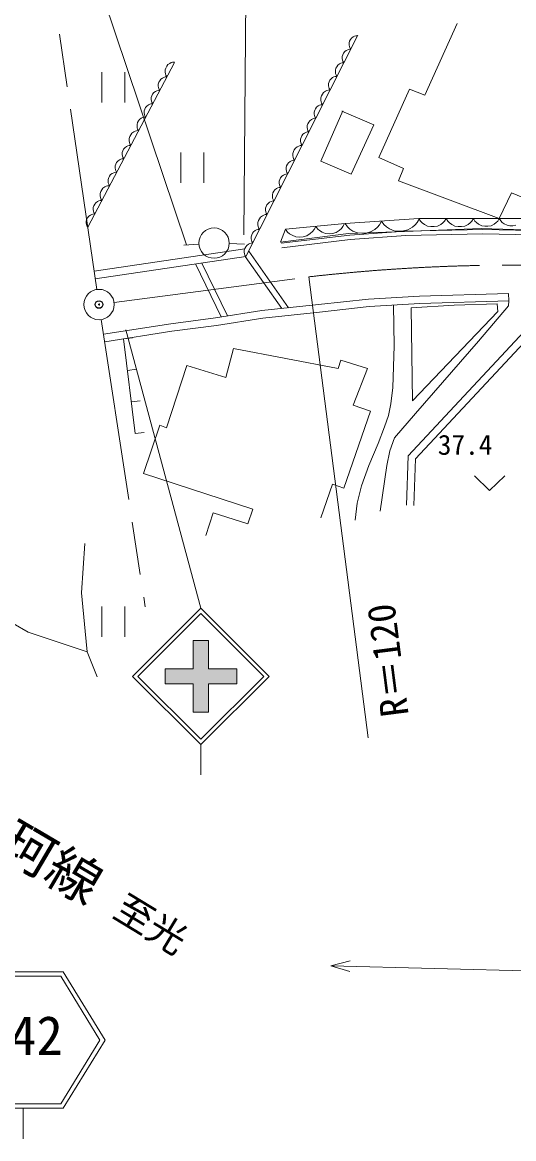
# Model space of a CAD drawing. Units: millimetres, scale not verified. Extents: x 40000 to 680000, y 20000 to 380000.
# Drawn here: x 464643 to 496990, y 245067 to 318631 of the extents above; entities that cross this region are included whole.
import ezdxf
from ezdxf.enums import TextEntityAlignment as Align

# ---------------------------------------------------------------- set-up
doc = ezdxf.new("R2010")
doc.units = ezdxf.units.MM
doc.header["$LTSCALE"] = 1000
doc.header["$PDMODE"] = 32
doc.header["$PDSIZE"] = 500
doc.linetypes.add('CHAIN', pattern=[18.5, 12, -1.5, 3.5, -1.5])
for name, color, linetype, lineweight in [('M-BGD', 7, 'Continuous', 13), ('M-BMK', 2, 'CHAIN', 13), ('M-BMK-SRVR', 3, 'Continuous', 13), ('M-STR-HTXT', 7, 'Continuous', 13), ('M-STR-STRC', 7, 'Continuous', 13)]:
    doc.layers.add(name, color=color, linetype=linetype, lineweight=lineweight)
doc.layers.add('M-BGD-HTXT', color=7, linetype='Continuous')
doc.layers.add('M-OTRS', color=6, linetype='Continuous')
doc.styles.add('ＭＳ ゴシック', font='')
doc.styles.get('ＭＳ ゴシック').set_extended_font_data('MS Gothic')

msp = doc.modelspace()

# ---------------------------------------------------------------- hatches: boundary and pattern name
at = {"layer": 'M-STR-STRC'}
msp.add_hatch(color=256, dxfattribs=at).paths.add_polyline_path([(475898, 277893), (475898, 276033), (474037, 276033), (474037, 275033), (475898, 275033), (475897, 273173), (476897, 273173), (476898, 275033), (478757, 275033), (478757, 276033), (476898, 276033), (476898, 277893)])

# ---------------------------------------------------------------- linework, layer by layer
at = {"layer": 'M-BGD'}
for p, q in [((493282, 318543), (491141, 313821)), ((479363, 303200), (486730, 317786)), ((486192, 317385), (486155, 317269)), ((486155, 317269), (486155, 317135)), ((486155, 317135), (486172, 317036)), ((486246, 317492), (486192, 317385)), ((486318, 317590), (486246, 317492)), ((486425, 317671), (486318, 317590)), ((486515, 317715), (486425, 317671)), ((486596, 317741), (486515, 317715)), ((486712, 317750), (486596, 317741)), ((485741, 316493), (485704, 316376)), ((485704, 316376), (485704, 316242)), ((485795, 316600), (485741, 316493)), ((485867, 316698), (485795, 316600)), ((485974, 316778), (485867, 316698)), ((486064, 316822), (485974, 316778)), ((486145, 316849), (486064, 316822)), ((486261, 316857), (486145, 316849)), ((486172, 317036), (486199, 316956)), ((486199, 316956), (486261, 316857)), ((468946, 305122), (474652, 315980)), ((474089, 315618), (474047, 315491)), ((474151, 315735), (474089, 315618)), ((474232, 315842), (474151, 315735)), ((474352, 315928), (474232, 315842)), ((474451, 315975), (474352, 315928)), ((474540, 316003), (474451, 315975)), ((474668, 316010), (474540, 316003)), ((485290, 315600), (485254, 315484)), ((485344, 315707), (485290, 315600)), ((485416, 315805), (485344, 315707)), ((485524, 315885), (485416, 315805)), ((485613, 315930), (485524, 315885)), ((485694, 315956), (485613, 315930)), ((485810, 315965), (485694, 315956)), ((485704, 316242), (485721, 316144)), ((485721, 316144), (485748, 316063)), ((485748, 316063), (485810, 315965)), ((469868, 315337), (469869, 313337)), ((471389, 313337), (471388, 315337)), ((473760, 314883), (473686, 314786)), ((473869, 314961), (473760, 314883)), ((473959, 315004), (473869, 314961)), ((474040, 315030), (473959, 315004)), ((474156, 315036), (474040, 315030)), ((474047, 315491), (474044, 315343)), ((474044, 315343), (474062, 315235)), ((474062, 315235), (474090, 315146)), ((474090, 315146), (474156, 315036)), ((484965, 314913), (484893, 314814)), ((485073, 314993), (484965, 314913)), ((485162, 315037), (485073, 314993)), ((485243, 315063), (485162, 315037)), ((485359, 315072), (485243, 315063)), ((485254, 315484), (485253, 315350)), ((485253, 315350), (485271, 315251)), ((485271, 315251), (485297, 315171)), ((485297, 315171), (485359, 315072)), ((473494, 314119), (473403, 314076)), ((473575, 314144), (473494, 314119)), ((473691, 314151), (473575, 314144)), ((473592, 314564), (473589, 314430)), ((473589, 314430), (473605, 314332)), ((473630, 314680), (473592, 314564)), ((473605, 314332), (473630, 314251)), ((473686, 314786), (473630, 314680)), ((473630, 314251), (473691, 314151)), ((484692, 314141), (484593, 314092)), ((484781, 314170), (484692, 314141)), ((484908, 314179), (484781, 314170)), ((484803, 314591), (484802, 314457)), ((484802, 314457), (484820, 314359)), ((484839, 314707), (484803, 314591)), ((484820, 314359), (484846, 314278)), ((484893, 314814), (484839, 314707)), ((484846, 314278), (484908, 314179)), ((490125, 314233), (488122, 309731)), ((491141, 313821), (490125, 314233)), ((473127, 313679), (473124, 313545)), ((473124, 313545), (473140, 313446)), ((473165, 313795), (473127, 313679)), ((473140, 313446), (473165, 313365)), ((473221, 313901), (473165, 313795)), ((473294, 313998), (473221, 313901)), ((473403, 314076), (473294, 313998)), ((484336, 313778), (484296, 313650)), ((484296, 313650), (484296, 313503)), ((484296, 313503), (484315, 313395)), ((484315, 313395), (484344, 313306)), ((484396, 313896), (484336, 313778)), ((484475, 314004), (484396, 313896)), ((484593, 314092), (484475, 314004)), ((472662, 312794), (472659, 312660)), ((472659, 312660), (472675, 312561)), ((472700, 312910), (472662, 312794)), ((472756, 313016), (472700, 312910)), ((472829, 313113), (472756, 313016)), ((472938, 313191), (472829, 313113)), ((473028, 313234), (472938, 313191)), ((473109, 313259), (473028, 313234)), ((473226, 313266), (473109, 313259)), ((473165, 313365), (473226, 313266)), ((483856, 312717), (483855, 312582)), ((483892, 312833), (483856, 312717)), ((483946, 312940), (483892, 312833)), ((484018, 313038), (483946, 312940)), ((484126, 313118), (484018, 313038)), ((484216, 313162), (484126, 313118)), ((484296, 313189), (484216, 313162)), ((484413, 313197), (484296, 313189)), ((485733, 312805), (484306, 309483)), ((484344, 313306), (484413, 313197)), ((487792, 311872), (485678, 312778)), ((472235, 312024), (472196, 311909)), ((472290, 312131), (472235, 312024)), ((472364, 312227), (472290, 312131)), ((472473, 312306), (472364, 312227)), ((472563, 312349), (472473, 312306)), ((472644, 312374), (472563, 312349)), ((472761, 312380), (472644, 312374)), ((472675, 312561), (472700, 312480)), ((472700, 312480), (472761, 312380)), ((483441, 311940), (483405, 311824)), ((483495, 312047), (483441, 311940)), ((483567, 312145), (483495, 312047)), ((483675, 312225), (483567, 312145)), ((483765, 312270), (483675, 312225)), ((483845, 312296), (483765, 312270)), ((483962, 312305), (483845, 312296)), ((483855, 312582), (483873, 312484)), ((483873, 312484), (483899, 312403)), ((483899, 312403), (483962, 312305)), ((471778, 311220), (471717, 311103)), ((471859, 311327), (471778, 311220)), ((471979, 311413), (471859, 311327)), ((472078, 311460), (471979, 311413)), ((472167, 311488), (472078, 311460)), ((472295, 311495), (472167, 311488)), ((472196, 311909), (472194, 311775)), ((472194, 311775), (472210, 311676)), ((472210, 311676), (472235, 311595)), ((472235, 311595), (472295, 311495)), ((483117, 311253), (483045, 311155)), ((483224, 311333), (483117, 311253)), ((483314, 311377), (483224, 311333)), ((483395, 311404), (483314, 311377)), ((483511, 311412), (483395, 311404)), ((483405, 311824), (483405, 311690)), ((483405, 311690), (483422, 311591)), ((483422, 311591), (483449, 311511)), ((483449, 311511), (483511, 311412)), ((486283, 308633), (487792, 311872)), ((471496, 310447), (471387, 310368)), ((471586, 310490), (471496, 310447)), ((471667, 310515), (471586, 310490)), ((471784, 310521), (471667, 310515)), ((471675, 310976), (471672, 310829)), ((471672, 310829), (471689, 310720)), ((471717, 311103), (471675, 310976)), ((471689, 310720), (471717, 310631)), ((471717, 310631), (471784, 310521)), ((482843, 310481), (482745, 310432)), ((482932, 310510), (482843, 310481)), ((483060, 310519), (482932, 310510)), ((482991, 311047), (482954, 310931)), ((482954, 310931), (482954, 310797)), ((482954, 310797), (482971, 310699)), ((482971, 310699), (482998, 310618)), ((483045, 311155), (482991, 311047)), ((482998, 310618), (483060, 310519)), ((471219, 310050), (471217, 309916)), ((471217, 309916), (471233, 309817)), ((471258, 310165), (471219, 310050)), ((471233, 309817), (471258, 309736)), ((471313, 310272), (471258, 310165)), ((471258, 309736), (471318, 309636)), ((471387, 310368), (471313, 310272)), ((475067, 310053), (475067, 308053)), ((476587, 308053), (476587, 310054)), ((482448, 309991), (482447, 309843)), ((482447, 309843), (482466, 309735)), ((482488, 310118), (482448, 309991)), ((482466, 309735), (482496, 309646)), ((482547, 310236), (482488, 310118)), ((482626, 310344), (482547, 310236)), ((482745, 310432), (482626, 310344)), ((488122, 309731), (489742, 308990)), ((470754, 309165), (470751, 309030)), ((470751, 309030), (470767, 308932)), ((470792, 309280), (470754, 309165)), ((470848, 309386), (470792, 309280)), ((470922, 309483), (470848, 309386)), ((471031, 309562), (470922, 309483)), ((471121, 309604), (471031, 309562)), ((471202, 309630), (471121, 309604)), ((471318, 309636), (471202, 309630)), ((482008, 309057), (482007, 308923)), ((482044, 309173), (482008, 309057)), ((482098, 309280), (482044, 309173)), ((482170, 309378), (482098, 309280)), ((482277, 309458), (482170, 309378)), ((482367, 309503), (482277, 309458)), ((482448, 309529), (482367, 309503)), ((482564, 309538), (482448, 309529)), ((482496, 309646), (482564, 309538)), ((484306, 309483), (486283, 308633)), ((489742, 308990), (489412, 308194)), ((470289, 308279), (470286, 308145)), ((470327, 308395), (470289, 308279)), ((470383, 308501), (470327, 308395)), ((470456, 308598), (470383, 308501)), ((470565, 308676), (470456, 308598)), ((470656, 308719), (470565, 308676)), ((470737, 308744), (470656, 308719)), ((470853, 308751), (470737, 308744)), ((470767, 308932), (470793, 308851)), ((470793, 308851), (470853, 308751)), ((481593, 308280), (481557, 308164)), ((481647, 308387), (481593, 308280)), ((481719, 308485), (481647, 308387)), ((481827, 308566), (481719, 308485)), ((481916, 308610), (481827, 308566)), ((481997, 308636), (481916, 308610)), ((482113, 308645), (481997, 308636)), ((482007, 308923), (482024, 308824)), ((482024, 308824), (482051, 308744)), ((482051, 308744), (482113, 308645)), ((469871, 307591), (469809, 307474)), ((469952, 307697), (469871, 307591)), ((470071, 307784), (469952, 307697)), ((470171, 307831), (470071, 307784)), ((470260, 307859), (470171, 307831)), ((470388, 307866), (470260, 307859)), ((470286, 308145), (470302, 308046)), ((470302, 308046), (470327, 307965)), ((470327, 307965), (470388, 307866)), ((481268, 307593), (481196, 307495)), ((481376, 307673), (481268, 307593)), ((481465, 307717), (481376, 307673)), ((481546, 307744), (481465, 307717)), ((481662, 307752), (481546, 307744)), ((481557, 308164), (481556, 308030)), ((481556, 308030), (481574, 307932)), ((481574, 307932), (481600, 307851)), ((481600, 307851), (481662, 307752)), ((489412, 308194), (496029, 305697)), ((469588, 306817), (469479, 306739)), ((469679, 306860), (469588, 306817)), ((469760, 306885), (469679, 306860)), ((469876, 306892), (469760, 306885)), ((469767, 307347), (469764, 307199)), ((469764, 307199), (469782, 307091)), ((469809, 307474), (469767, 307347)), ((469782, 307091), (469809, 307002)), ((469809, 307002), (469876, 306892)), ((480925, 306780), (480817, 306700)), ((481015, 306825), (480925, 306780)), ((481095, 306851), (481015, 306825)), ((481211, 306860), (481095, 306851)), ((481106, 307271), (481105, 307137)), ((481105, 307137), (481123, 307039)), ((481142, 307388), (481106, 307271)), ((481123, 307039), (481149, 306958)), ((481196, 307495), (481142, 307388)), ((481149, 306958), (481211, 306860)), ((496029, 305697), (496852, 307399)), ((496852, 307399), (500997, 305670)), ((469312, 306420), (469309, 306286)), ((469309, 306286), (469325, 306187)), ((469350, 306536), (469312, 306420)), ((469325, 306187), (469350, 306106)), ((469406, 306642), (469350, 306536)), ((469350, 306106), (469411, 306007)), ((469479, 306739), (469406, 306642)), ((480655, 306379), (480654, 306245)), ((480654, 306245), (480672, 306146)), ((480691, 306495), (480655, 306379)), ((480672, 306146), (480698, 306066)), ((480745, 306602), (480691, 306495)), ((480698, 306066), (480761, 305967)), ((480817, 306700), (480745, 306602)), ((468847, 305535), (468844, 305401)), ((468844, 305401), (468860, 305302)), ((468885, 305651), (468847, 305535)), ((468860, 305302), (468885, 305221)), ((468941, 305757), (468885, 305651)), ((469014, 305854), (468941, 305757)), ((469123, 305932), (469014, 305854)), ((469213, 305975), (469123, 305932)), ((469294, 306000), (469213, 305975)), ((469411, 306007), (469294, 306000)), ((480188, 305566), (480148, 305438)), ((480148, 305438), (480148, 305291)), ((480148, 305291), (480167, 305182)), ((480248, 305684), (480188, 305566)), ((480327, 305792), (480248, 305684)), ((480445, 305880), (480327, 305792)), ((480544, 305928), (480445, 305880)), ((480633, 305958), (480544, 305928)), ((480761, 305967), (480633, 305958)), ((481966, 304996), (485892, 305373)), ((485753, 305169), (485848, 305369)), ((485892, 305373), (490750, 305707)), ((485892, 305373), (486052, 305144)), ((488159, 305288), (488286, 305538)), ((488286, 305538), (488453, 305298)), ((488453, 305298), (488613, 305159)), ((490509, 305289), (490648, 305449)), ((490648, 305449), (490781, 305709)), ((490750, 305707), (494343, 305707)), ((490750, 305707), (490858, 305527)), ((490858, 305527), (490966, 305419)), ((490966, 305419), (491110, 305311)), ((491110, 305311), (491326, 305203)), ((491974, 305203), (492190, 305311)), ((492190, 305311), (492334, 305419)), ((492334, 305419), (492442, 305527)), ((492442, 305527), (492550, 305707)), ((492550, 305707), (492658, 305527)), ((492658, 305527), (492766, 305419)), ((492766, 305419), (492910, 305311)), ((492910, 305311), (493126, 305203)), ((493774, 305203), (493990, 305311)), ((493990, 305311), (494134, 305419)), ((494134, 305419), (494242, 305527)), ((494242, 305527), (494350, 305707)), ((494343, 305707), (497693, 305708)), ((494343, 305707), (494445, 305537)), ((494445, 305537), (494547, 305435)), ((494547, 305435), (494683, 305333)), ((494683, 305333), (494887, 305231)), ((495499, 305231), (495703, 305333)), ((495703, 305333), (495839, 305435)), ((495839, 305435), (495941, 305537)), ((495941, 305537), (496043, 305707)), ((496043, 305707), (496139, 305547)), ((496139, 305547), (496235, 305451)), ((496235, 305451), (496363, 305355)), ((496363, 305355), (496555, 305259)), ((468885, 305221), (468946, 305122)), ((479744, 304620), (479708, 304504)), ((479799, 304728), (479744, 304620)), ((479870, 304826), (479799, 304728)), ((479978, 304906), (479870, 304826)), ((480068, 304950), (479978, 304906)), ((480148, 304977), (480068, 304950)), ((480265, 304985), (480148, 304977)), ((480167, 305182), (480196, 305094)), ((480196, 305094), (480265, 304985)), ((481633, 304153), (481966, 304996)), ((486114, 304708), (481633, 304153)), ((486196, 304607), (481687, 304073)), ((481966, 304996), (482104, 304808)), ((482104, 304808), (482235, 304700)), ((482235, 304700), (482406, 304596)), ((482406, 304596), (482657, 304499)), ((483138, 304506), (483373, 304568)), ((483373, 304568), (483601, 304711)), ((483601, 304711), (483748, 304846)), ((483748, 304846), (483856, 304977)), ((483856, 304977), (483957, 305187)), ((483957, 305187), (484088, 305009)), ((484088, 305009), (484213, 304906)), ((484213, 304906), (484375, 304807)), ((484375, 304807), (484613, 304716)), ((484613, 304716), (484844, 304700)), ((484844, 304700), (485071, 304722)), ((485071, 304722), (485294, 304781)), ((485294, 304781), (485510, 304917)), ((485510, 304917), (485650, 305045)), ((485650, 305045), (485753, 305169)), ((486052, 305144), (486206, 305010)), ((489796, 304841), (486114, 304708)), ((489871, 304875), (486196, 304607)), ((486206, 305010), (486407, 304879)), ((489885, 304575), (486225, 304309)), ((486407, 304879), (486704, 304755)), ((486704, 304755), (486995, 304727)), ((486995, 304727), (487282, 304747)), ((487282, 304747), (487566, 304815)), ((487566, 304815), (487844, 304978)), ((487844, 304978), (488025, 305135)), ((488025, 305135), (488159, 305288)), ((488613, 305159), (488823, 305023)), ((488823, 305023), (489133, 304894)), ((489133, 304894), (489435, 304865)), ((489435, 304865), (489735, 304885)), ((489735, 304885), (490030, 304956)), ((494853, 305042), (489796, 304841)), ((494942, 304987), (489871, 304875)), ((494942, 304687), (489885, 304575)), ((490030, 304956), (490320, 305126)), ((490320, 305126), (490509, 305289)), ((491326, 305203), (491542, 305167)), ((491542, 305167), (491758, 305167)), ((491758, 305167), (491974, 305203)), ((493126, 305203), (493342, 305167)), ((493342, 305167), (493558, 305167)), ((493558, 305167), (493774, 305203)), ((498403, 304931), (494853, 305042)), ((494887, 305231), (495091, 305197)), ((498209, 304921), (494942, 304987)), ((498203, 304621), (494942, 304687)), ((495091, 305197), (495295, 305197)), ((495295, 305197), (495499, 305231)), ((496555, 305259), (496747, 305227)), ((496747, 305227), (496939, 305228)), ((496939, 305228), (497131, 305260)), ((476269, 304009), (475271, 303938)), ((478266, 304052), (479266, 304022)), ((479348, 303835), (479294, 303728)), ((479420, 303933), (479348, 303835)), ((479527, 304013), (479420, 303933)), ((479617, 304057), (479527, 304013)), ((479698, 304084), (479617, 304057)), ((479814, 304092), (479698, 304084)), ((479708, 304504), (479708, 304370)), ((479708, 304370), (479725, 304272)), ((479725, 304272), (479752, 304191)), ((479752, 304191), (479814, 304092)), ((486225, 304309), (481722, 303776)), ((482657, 304499), (482899, 304483)), ((482899, 304483), (483138, 304506)), ((479290, 303694), (469369, 302232)), ((479363, 303200), (469441, 301737)), ((479294, 303728), (479257, 303612)), ((479257, 303612), (479257, 303477)), ((479257, 303477), (479274, 303379)), ((479274, 303379), (479301, 303298)), ((479301, 303298), (479363, 303200)), ((479313, 303192), (481717, 299773)), ((479544, 303559), (482172, 299821)), ((476039, 302710), (477739, 299216)), ((476454, 302771), (478152, 299281)), ((500221, 300990), (490039, 290071)), ((487436, 300399), (484151, 300029)), ((490790, 300595), (487436, 300399)), ((500587, 300649), (490532, 289867)), ((496660, 300770), (490790, 300595)), ((496675, 300270), (490819, 300096)), ((496675, 300270), (496653, 299945)), ((496660, 300770), (496675, 300270)), ((480408, 299636), (477371, 299158)), ((484151, 300029), (480408, 299636)), ((484203, 299531), (480473, 299140)), ((487479, 299900), (484203, 299531)), ((490819, 300096), (487479, 299900)), ((489076, 299994), (489124, 297306)), ((493082, 299999), (490252, 299814)), ((490252, 299814), (490321, 293694)), ((490321, 293694), (495958, 299585)), ((495912, 300091), (493082, 299999)), ((496653, 299945), (494680, 297614)), ((495958, 299585), (495912, 300091)), ((474415, 298767), (469988, 298075)), ((477371, 299158), (474415, 298767)), ((480473, 299140), (477436, 298663)), ((474486, 298272), (470065, 297581)), ((477436, 298663), (474486, 298272)), ((471307, 297775), (471902, 297848)), ((471307, 297775), (472068, 291533)), ((489124, 297306), (489033, 294568)), ((494680, 297614), (490538, 292863)), ((478049, 295222), (478555, 297127)), ((478555, 297127), (485426, 295811)), ((471561, 295694), (472156, 295767)), ((474137, 291918), (475475, 296012)), ((475475, 296012), (478049, 295222)), ((485426, 295811), (485609, 296358)), ((485609, 296358), (487372, 295811)), ((487372, 295811), (486420, 293399)), ((489033, 294568), (488895, 293486)), ((471814, 293613), (472410, 293686)), ((487555, 293014), (485813, 287926)), ((486420, 293399), (487555, 293014)), ((488895, 293486), (488757, 292727)), ((490538, 292863), (489150, 291258)), ((472618, 288897), (473691, 292080)), ((473691, 292080), (474137, 291918)), ((488757, 292727), (488481, 291968)), ((472068, 291533), (472664, 291605)), ((488481, 291968), (488067, 290886)), ((488067, 290886), (487446, 289436)), ((489150, 291258), (488846, 290390)), ((488846, 290390), (488630, 289436)), ((490039, 290071), (489927, 286812)), ((490532, 289867), (490427, 286795)), ((487446, 289436), (486963, 288079)), ((488630, 289436), (488196, 286412)), ((472618, 288897), (479813, 286547)), ((494408, 288745), (495408, 287785)), ((495408, 287785), (496408, 288745)), ((485063, 288190), (484293, 285980)), ((485813, 287926), (485063, 288190)), ((486963, 288079), (486687, 286951)), ((486687, 286951), (486549, 285824)), ((477199, 286304), (476713, 284804)), ((479489, 285574), (477199, 286304)), ((479813, 286547), (479489, 285574)), ((468756, 284290), (468545, 281038)), ((468545, 281038), (468786, 278508)), ((469876, 280134), (469876, 278134)), ((471396, 278134), (471396, 280134)), ((464043, 279020), (465037, 278448)), ((465037, 278448), (468906, 277154)), ((468786, 278508), (468906, 277154)), ((468906, 277154), (469569, 275497))]:
    msp.add_line(p, q, dxfattribs=at)
msp.add_ellipse((477266, 304081), major_axis=(1000, 0), ratio=0.999992, dxfattribs=at)
at = {"layer": 'M-BMK'}
for p, q in [((469546, 301025), (466407, 322454)), ((470682, 300167), (483509, 301860)), ((469842, 299047), (472731, 280115))]:
    msp.add_line(p, q, dxfattribs=at)
msp.add_ellipse((497126, 182630), major_axis=(-107373, 53594), ratio=0.999992, start_param=5.041064, end_param=5.289064, dxfattribs=at)
at = {"layer": 'M-BMK-SRVR'}
for major_axis in [(1000, 0), (40, 0)]:
    msp.add_ellipse((469691, 300036), major_axis=major_axis, ratio=0.999992, dxfattribs=at)
at = {"layer": 'M-OTRS'}
msp.add_point((469691, 300036), dxfattribs=at)
msp.add_point((469691, 300036), dxfattribs=at)
at = {"layer": 'M-STR-HTXT'}
for p, q in [((479218, 304632), (479436, 329252)), ((475448, 303966), (467792, 326811)), ((483509, 301860), (487414, 271485)), ((484964, 256459), (486222, 256777)), ((486204, 256077), (484964, 256459)), ((484964, 256459), (568435, 254341))]:
    msp.add_line(p, q, dxfattribs=at)
at = {"layer": 'M-STR-STRC'}
for p, q in [((471461, 298366), (476396, 280033)), ((471897, 275533), (476396, 280033)), ((472250, 275533), (476396, 279680)), ((480897, 275533), (476396, 280033)), ((480544, 275533), (476396, 279680)), ((475898, 276033), (475898, 277893)), ((475898, 277893), (476898, 277893)), ((475898, 277893), (476898, 277893)), ((475898, 277893), (475898, 276033)), ((476898, 277893), (476898, 276033)), ((476898, 277893), (476898, 276033)), ((474037, 276033), (475898, 276033)), ((474037, 276033), (474037, 275033)), ((474037, 276033), (474037, 275033)), ((474037, 276033), (475898, 276033)), ((476898, 276033), (478757, 276033)), ((476898, 276033), (478757, 276033)), ((478757, 276033), (478757, 275033)), ((478757, 276033), (478757, 275033)), ((471897, 275533), (476398, 271032)), ((472250, 275533), (476398, 271386)), ((476398, 271386), (480544, 275533)), ((476398, 271033), (480897, 275533)), ((475898, 275033), (474037, 275033)), ((474037, 275033), (475898, 275033)), ((475897, 273173), (475898, 275033)), ((475898, 275033), (475897, 273173)), ((476898, 275033), (476897, 273173)), ((476898, 275033), (476897, 273173)), ((478757, 275033), (476898, 275033)), ((476898, 275033), (478757, 275033)), ((476897, 273173), (475897, 273173)), ((475897, 273173), (476897, 273173)), ((476398, 271033), (476398, 269033)), ((462063, 256066), (467335, 256066)), ((470098, 251567), (467335, 256066)), ((462231, 255766), (467167, 255766)), ((469746, 251567), (467167, 255766)), ((467167, 247367), (469746, 251567)), ((467335, 247067), (470098, 251567)), ((462231, 247367), (467167, 247367)), ((462063, 247067), (467335, 247067)), ((464699, 247067), (464699, 245067))]:
    msp.add_line(p, q, dxfattribs=at)

# ---------------------------------------------------------------- texts
at = {"layer": 'M-BGD', "style": 'ＭＳ ゴシック'}
msp.add_text('37.4', height=1320, rotation=0.008, dxfattribs=at).set_placement((491996, 289737), align=Align.BOTTOM_LEFT)
at = {"layer": 'M-BGD-HTXT', "style": 'ＭＳ ゴシック'}
for s, height, rotation, p in [('一般県道光玖珂線', 2566, 329.5, (444404, 273955)), ('至光', 1833, 328.7, (470213, 259267))]:
    msp.add_text(s, height=height, rotation=rotation, dxfattribs=at).set_placement(p, align=Align.BOTTOM_LEFT)
at = {"layer": 'M-STR-HTXT', "style": 'ＭＳ ゴシック'}
msp.add_text('R＝120', height=1833, rotation=97.308, dxfattribs=at).set_placement((490627, 273063), align=Align.BOTTOM_LEFT)
at = {"layer": 'M-STR-STRC', "style": 'ＭＳ ゴシック'}
msp.add_text('142', height=2566, dxfattribs=at).set_placement((462074, 249817), align=Align.BOTTOM_LEFT)

doc.saveas('drawing.dxf')
